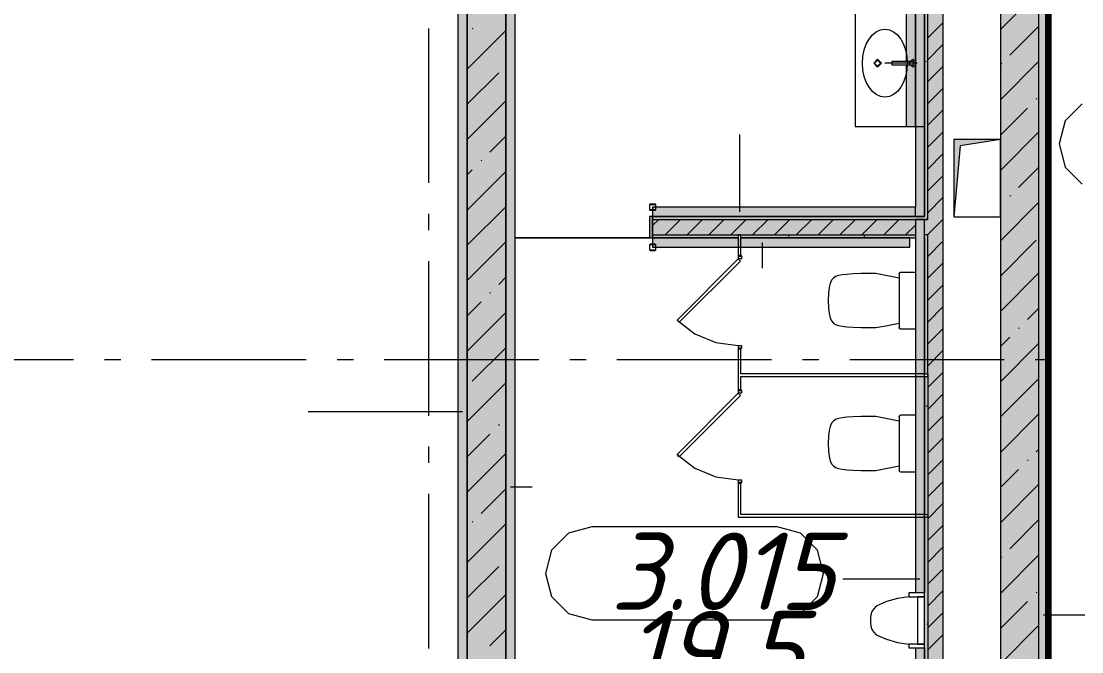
# Model space of a CAD drawing. Header units: millimetres. Extents: x -537608 to 253996, y -217170 to 186033.
# Drawn here: x -254162 to -247299, y 150382 to 154463 of the extents above; entities that cross this region are included whole.
import ezdxf

# ---------------------------------------------------------------- set-up
doc = ezdxf.new("R2010")
doc.units = ezdxf.units.MM
doc.layers.add('16) Лак 1.6м', color=160, linetype='Continuous', lineweight=90)
doc.layers.add('PDF _Геометрия', color=7, linetype='Continuous')
doc.layers.add('PDF _Текст', color=7, linetype='Continuous')
doc.layers.add('PDF _Сплошная заливка', color=7, linetype='Continuous', true_color=0xffffff)
doc.styles.add('PDF ISOCPEUR Italic', font='isocpeui.ttf')

msp = doc.modelspace()

# ---------------------------------------------------------------- hatches: boundary and pattern name
at = {"layer": 'PDF _Сплошная заливка', "transparency": 33554559}
h = msp.add_hatch(color=256, dxfattribs=at)
h.paths.add_polyline_path([(-248316.191, 148771.257), (-248296.19, 148771.257), (-248296.19, 151253.903), (-248316.191, 151253.903), (-248316.191, 149213.056)], flags=0)
h.paths.add_polyline_path([(-248316.191, 151269.9016), (-248296.19, 151269.9016), (-248296.19, 152163.9005), (-248316.191, 152163.9005), (-248316.191, 151336.9037)], flags=0)
h.paths.add_polyline_path([(-248316.191, 152179.9013), (-248296.19, 152179.9013), (-248296.19, 153079.9005), (-248316.191, 153079.9005), (-248316.191, 152398.8265)], flags=0)
h.paths.add_polyline_path([(-248296.19, 153179.9008), (-248296.19, 156271.2536), (-248316.191, 156271.2536), (-248316.191, 153179.9008), (-248302.5757, 153179.9008)], flags=0)
for points in [[(-248296.19, 148771.257), (-248196.1896, 148771.257), (-248196.1896, 156271.2536), (-248296.19, 156271.2536), (-248296.19, 149213.056)], [(-251266.3315, 149021.2558), (-251026.191, 149021.2558), (-251026.191, 156021.2547), (-251276.1877, 156021.2547), (-251276.1877, 149021.2558)]]:
    msp.add_hatch(color=256, dxfattribs=at).paths.add_polyline_path(points)
at = {"layer": 'PDF _Сплошная заливка', "true_color": 0x56bc34, "transparency": 33554559}
msp.add_hatch(color=85, dxfattribs=at).paths.add_polyline_path([(-247576.1907, 148831.2555), (-247516.1879, 148834.9026), (-247516.1879, 156271.2536), (-247576.1907, 156271.2536), (-247576.1907, 148834.9026)])
at = {"layer": 'PDF _Сплошная заливка', "true_color": 0xfca910, "transparency": 33554559}
msp.add_hatch(color=40, dxfattribs=at).paths.add_polyline_path([(-251336.1905, 148771.257), (-251276.1877, 148771.257), (-251276.1877, 155901.2535), (-251336.1905, 155901.2535), (-251336.1905, 148831.2555)])
at = {"layer": 'PDF _Сплошная заливка', "true_color": 0x4fd5e3, "transparency": 33554559}
msp.add_hatch(color=133, dxfattribs=at).paths.add_polyline_path([(-248388.3967, 153781.2552), (-248376.1895, 153781.2552), (-248376.1895, 155431.2551), (-248436.188, 155431.2551), (-248436.188, 155031.2557), (-248388.3967, 155031.2557), (-248388.3967, 155011.2548), (-248436.188, 155011.2548), (-248436.188, 154201.2555), (-248388.3967, 154201.2555), (-248388.3967, 154181.2546), (-248436.188, 154181.2546), (-248436.188, 153781.2552)])
at = {"layer": 'PDF _Сплошная заливка', "true_color": 0x2254ff, "transparency": 33554559}
for points in [[(-251026.191, 149081.2565), (-250966.1882, 149081.2565), (-250966.1882, 155111.2551), (-251026.191, 155111.2551), (-251026.191, 149213.056)], [(-248376.1895, 153199.9018), (-248376.1895, 153259.9024), (-250076.1874, 153259.9024), (-250076.1874, 153199.9018), (-248720.0118, 153199.9018)], [(-248411.1879, 152999.901), (-248411.1879, 153059.9017), (-250076.1874, 153059.9017), (-250076.1874, 152999.901), (-248720.0118, 152999.901)]]:
    msp.add_hatch(color=160, dxfattribs=at).paths.add_polyline_path(points)
at = {"layer": 'PDF _Сплошная заливка', "transparency": 33554559}
h = msp.add_hatch(color=256, dxfattribs=at)
h.paths.add_polyline_path([(-249972.316, 153079.9005), (-248376.1895, 153079.9005), (-248376.1895, 153179.9008), (-250076.1874, 153179.9008), (-250076.1874, 153079.9005)], flags=0)
h.paths.add_polyline_path([(-248296.19, 153079.9005), (-248296.19, 153179.9008), (-248316.191, 153179.9008), (-248316.191, 153079.9005), (-248302.5757, 153079.9005)], flags=0)
at = {"layer": 'PDF _Сплошная заливка', "true_color": 0x2254ff, "transparency": 33554559}
h = msp.add_hatch(color=160, dxfattribs=at)
h.paths.add_polyline_path([(-248316.191, 148771.257), (-248316.191, 149397.9021), (-248376.1895, 149395.902), (-248376.1895, 148771.257)], flags=0)
h.paths.add_polyline_path([(-248316.191, 149409.9027), (-248316.191, 149647.1022), (-248376.1895, 149647.1022), (-248376.1895, 149411.9027), (-248346.1902, 149409.9027)], flags=0)
h.paths.add_polyline_path([(-248347.1634, 150003.2179), (-248316.191, 150003.2179), (-248316.191, 150213.9016), (-248376.1895, 150211.9015), (-248376.1895, 150003.2179)], flags=0)
h.paths.add_polyline_path([(-248341.6475, 150225.9022), (-248316.191, 150225.9022), (-248316.191, 150407.1034), (-248376.1895, 150407.1034), (-248376.1895, 150227.9023), (-248346.1902, 150225.9022)], flags=0)
h.paths.add_polyline_path([(-248376.1895, 150763.2169), (-248316.191, 150763.2169), (-248316.191, 153179.9008), (-248376.1895, 153179.9008), (-248376.1895, 151336.9037)], flags=0)
at = {"layer": 'PDF _Сплошная заливка', "transparency": 33554559}
h = msp.add_hatch(color=256, dxfattribs=at)
h.paths.add_polyline_path([(-249972.316, 153059.9017), (-249522.1894, 153059.9017), (-249522.1894, 153079.9005), (-250076.1874, 153079.9005), (-250076.1874, 153059.9017)], flags=0)
h.paths.add_polyline_path([(-248720.0118, 153059.9017), (-248376.1895, 153059.9017), (-248376.1895, 153079.9005), (-249506.1887, 153079.9005), (-249506.1887, 153059.9017), (-249137.4437, 153059.9017)], flags=0)

# ---------------------------------------------------------------- linework, layer by layer
at = {"layer": '16) Лак 1.6м'}
msp.add_lwpolyline([(-247376.1899, 156211.2551), (-247516.1879, 156211.2551), (-247516.1879, 148831.2555), (-240136.1905, 148831.2555), (-240136.1905, 150441.2557)], dxfattribs=at)
at = {"layer": 'PDF _Геометрия', "lineweight": 9}
for p, q in [((-248296.19, 153179.9008), (-248296.19, 156271.2536)), ((-248196.1896, 148771.257), (-248196.1896, 156271.2536)), ((-247826.1916, 156271.2536), (-247826.1916, 149021.2558)), ((-247576.1907, 149021.2558), (-247576.1907, 156271.2536)), ((-247576.1907, 149021.2558), (-247576.1907, 156271.2536)), ((-247516.1879, 148831.2555), (-247516.1879, 156211.2551)), ((-251276.1877, 155901.2535), (-251276.1877, 149021.2558)), ((-251276.1877, 149021.2558), (-251276.1877, 155901.2535)), ((-251336.1905, 155841.255), (-251336.1905, 148831.2555)), ((-248376.1895, 155431.2551), (-248376.1895, 153781.2552)), ((-248376.1895, 153781.2552), (-248376.1895, 155431.2551)), ((-248316.191, 155431.2551), (-248316.191, 153781.2552)), ((-248316.191, 153781.2552), (-248316.191, 155431.2551)), ((-251026.191, 149081.2565), (-251026.191, 155111.2551)), ((-251026.191, 155111.2551), (-251026.191, 149081.2565)), ((-250966.1882, 149081.2565), (-250966.1882, 155051.2545)), ((-248436.188, 155011.2548), (-248436.188, 154201.2555)), ((-247826.1916, 154409.6507), (-247576.1907, 154659.6516)), ((-248296.19, 154354.7805), (-248196.1896, 154454.7808)), ((-247765.2287, 154242.5147), (-247576.1907, 154431.5526)), ((-251276.1877, 154153.0315), (-251026.191, 154403.0303)), ((-251243.7298, 154413.5884), (-251238.989, 154418.3292)), ((-248296.19, 154213.3594), (-248196.1896, 154313.3577)), ((-248436.188, 154181.2546), (-248436.188, 153781.2552)), ((-248296.19, 154071.9362), (-248196.1896, 154171.9366)), ((-247826.1916, 153953.4549), (-247576.1907, 154203.4537)), ((-247822.2517, 154185.4895), (-247817.5109, 154190.2302)), ((-251276.1877, 153924.9326), (-251072.6561, 154128.4642)), ((-248296.19, 153930.5152), (-248196.1896, 154030.5155)), ((-251276.1877, 153696.8336), (-251026.191, 153946.8345)), ((-247594.155, 153957.3905), (-247589.4141, 153962.1312)), ((-248296.19, 153789.0941), (-248196.1896, 153889.0945)), ((-247826.1916, 153725.3559), (-247651.178, 153900.3652)), ((-248436.188, 153781.2552), (-248376.1895, 153781.2552)), ((-248376.1895, 153781.2552), (-248376.1895, 153259.9024)), ((-248316.191, 153199.9018), (-248316.191, 153781.2552)), ((-248316.191, 153781.2552), (-248316.191, 153199.9018)), ((-248296.19, 153647.6731), (-248196.1896, 153747.6734)), ((-247826.1916, 153497.2569), (-247576.1907, 153747.2579)), ((-251129.6792, 153615.2431), (-251026.191, 153718.7356)), ((-249511.3213, 153229.9011), (-249511.3213, 153729.9008)), ((-248296.19, 153506.252), (-248196.1896, 153606.2524)), ((-251186.7067, 153558.2178), (-251181.9659, 153562.9608)), ((-251276.1877, 153468.7346), (-251243.7298, 153501.1947)), ((-251276.1877, 153240.6378), (-251026.191, 153490.6366)), ((-248296.19, 153364.8309), (-248196.1896, 153464.8313)), ((-247708.2055, 153387.1441), (-247576.1907, 153519.1589)), ((-247765.2287, 153330.121), (-247760.4878, 153334.8618)), ((-251276.1877, 153012.5388), (-251026.191, 153262.5377)), ((-250095.241, 153278.2198), (-250096.4123, 153275.3907)), ((-250096.4123, 153275.3907), (-250096.4123, 153243.3915)), ((-250092.412, 153279.391), (-250095.241, 153278.2198)), ((-250094.4143, 153275.3907), (-250093.8287, 153276.8053)), ((-250094.4143, 153243.3915), (-250094.4143, 153275.3907)), ((-250093.8287, 153276.8053), (-250092.412, 153277.3909)), ((-250060.4149, 153279.391), (-250092.412, 153279.391)), ((-250092.412, 153277.3909), (-250060.4149, 153277.3909)), ((-248376.1895, 153259.9024), (-250076.1874, 153259.9024)), ((-250076.1874, 153259.9024), (-250076.1874, 153199.9018)), ((-250057.5859, 153278.2198), (-250060.4149, 153279.391)), ((-250060.4149, 153277.3909), (-250058.9982, 153276.8053)), ((-250058.9982, 153276.8053), (-250058.4126, 153275.3907)), ((-250058.4126, 153275.3907), (-250058.4126, 153243.3915)), ((-250056.4147, 153275.3907), (-250057.5859, 153278.2198)), ((-250056.4147, 153243.3915), (-250056.4147, 153275.3907)), ((-248376.1895, 153199.9018), (-248376.1895, 153259.9024)), ((-248296.19, 153223.4099), (-248196.1896, 153323.4103)), ((-247826.1916, 153041.0612), (-247576.1907, 153291.0599)), ((-247826.1916, 153269.1602), (-247822.2517, 153273.0957)), ((-250096.4123, 153243.3915), (-250095.241, 153240.5625)), ((-250096.1883, 153199.9018), (-250096.1883, 153059.9017)), ((-250076.1874, 153199.9018), (-250096.1883, 153199.9018)), ((-250095.241, 153240.5625), (-250092.412, 153239.3912)), ((-250093.8287, 153241.977), (-250094.4143, 153243.3915)), ((-250092.412, 153241.3913), (-250093.8287, 153241.977)), ((-250060.4149, 153241.3913), (-250092.412, 153241.3913)), ((-250092.412, 153239.3912), (-250060.4149, 153239.3912)), ((-248376.1895, 153199.9018), (-250076.1874, 153199.9018)), ((-250076.1874, 153199.9018), (-250076.1874, 153179.9008)), ((-250076.1874, 153199.9018), (-248376.1895, 153199.9018)), ((-250076.1874, 153059.9017), (-250076.1874, 153199.9018)), ((-250058.9982, 153241.977), (-250060.4149, 153241.3913)), ((-250060.4149, 153239.3912), (-250057.5859, 153240.5625)), ((-250058.4126, 153243.3915), (-250058.9982, 153241.977)), ((-250057.5859, 153240.5625), (-250056.4147, 153243.3915)), ((-248376.1895, 153199.9018), (-248316.191, 153199.9018)), ((-248316.191, 153199.9018), (-248376.1895, 153199.9018)), ((-250076.1874, 153140.4652), (-250036.7539, 153179.9008)), ((-250076.1874, 153179.9008), (-248376.1895, 153179.9008)), ((-250076.1874, 153179.9008), (-250076.1874, 153079.9005)), ((-249995.3311, 153079.9005), (-249895.3307, 153179.9008)), ((-249853.9122, 153079.9005), (-249753.9118, 153179.9008)), ((-249712.4889, 153079.9005), (-249612.4886, 153179.9008)), ((-249571.0701, 153079.9005), (-249471.0697, 153179.9008)), ((-249429.6469, 153079.9005), (-249329.6464, 153179.9008)), ((-249288.2236, 153079.9005), (-249188.2233, 153179.9008)), ((-249146.8048, 153079.9005), (-249046.8043, 153179.9008)), ((-249005.3815, 153079.9005), (-248905.3811, 153179.9008)), ((-248863.9626, 153079.9005), (-248763.9622, 153179.9008)), ((-248722.5394, 153079.9005), (-248622.539, 153179.9008)), ((-248581.1205, 153079.9005), (-248481.1201, 153179.9008)), ((-248439.6973, 153079.9005), (-248376.1895, 153143.4082)), ((-248376.1895, 153179.9008), (-248316.191, 153179.9008)), ((-248316.191, 153179.9008), (-248376.1895, 153179.9008)), ((-248376.1895, 153179.9008), (-248376.1895, 153079.9005)), ((-248316.191, 153179.9008), (-248296.19, 153179.9008)), ((-248316.191, 153079.9005), (-248316.191, 153179.9008)), ((-248296.19, 153081.9888), (-248196.1896, 153181.9871)), ((-250096.1883, 153059.9017), (-250076.1874, 153059.9017)), ((-250076.1874, 153079.9005), (-249522.1894, 153079.9005)), ((-250076.1874, 153079.9005), (-250076.1874, 153059.9017)), ((-249522.1894, 153059.9017), (-250076.1874, 153059.9017)), ((-250076.1874, 153059.9017), (-250076.1874, 152999.901)), ((-250076.1874, 153059.9017), (-249522.1894, 153059.9017)), ((-249522.1894, 153079.9005), (-249506.1887, 153079.9005)), ((-249506.1887, 153079.9005), (-249522.1894, 153079.9005)), ((-249522.1894, 153079.9005), (-249522.1894, 153059.9017)), ((-249522.1894, 153059.9017), (-249522.1894, 152944.9017)), ((-249506.1887, 153079.9005), (-248376.1895, 153079.9005)), ((-249506.1887, 153059.9017), (-249506.1887, 153079.9005)), ((-249506.1887, 152944.9017), (-249506.1887, 153059.9017)), ((-249506.1887, 153059.9017), (-248411.1879, 153059.9017)), ((-248411.1879, 153059.9017), (-249506.1887, 153059.9017)), ((-248411.1879, 153059.9017), (-248376.1895, 153059.9017)), ((-248411.1879, 152999.901), (-248411.1879, 153059.9017)), ((-248376.1895, 153079.9005), (-248376.1895, 153059.9017)), ((-248376.1895, 153059.9017), (-248376.1895, 150763.2169)), ((-248316.191, 153059.9017), (-248316.191, 153079.9005)), ((-248296.19, 153079.9005), (-248316.191, 153079.9005)), ((-248316.191, 152988.5119), (-248316.191, 153059.9017)), ((-248316.191, 153059.9017), (-248316.191, 152988.5119)), ((-248298.2741, 153079.9005), (-248296.19, 153081.9888)), ((-248296.19, 152988.5119), (-248296.19, 153079.9005)), ((-251276.1877, 152784.4399), (-251026.191, 153034.4408)), ((-250095.241, 153018.2205), (-250096.4123, 153015.3915)), ((-250096.4123, 153015.3915), (-250096.4123, 152983.39)), ((-250096.4123, 152983.39), (-250095.241, 152980.5632)), ((-250092.412, 153019.3917), (-250095.241, 153018.2205)), ((-250094.4143, 153015.3915), (-250093.8287, 153016.806)), ((-250094.4143, 152983.39), (-250094.4143, 153015.3915)), ((-250093.8287, 152981.9777), (-250094.4143, 152983.39)), ((-250093.8287, 153016.806), (-250092.412, 153017.3916)), ((-250060.4149, 153019.3917), (-250092.412, 153019.3917)), ((-250092.412, 153017.3916), (-250060.4149, 153017.3916)), ((-250076.1874, 152999.901), (-248411.1879, 152999.901)), ((-250057.5859, 153018.2205), (-250060.4149, 153019.3917)), ((-250060.4149, 153017.3916), (-250058.9982, 153016.806)), ((-250058.9982, 153016.806), (-250058.4126, 153015.3915)), ((-250058.4126, 152983.39), (-250058.9982, 152981.9777)), ((-250058.4126, 153015.3915), (-250058.4126, 152983.39)), ((-250056.4147, 153015.3915), (-250057.5859, 153018.2205)), ((-250057.5859, 152980.5632), (-250056.4147, 152983.39)), ((-250056.4147, 152983.39), (-250056.4147, 153015.3915)), ((-249368.3781, 153029.9024), (-249368.3781, 152864.7171)), ((-248316.191, 152179.9013), (-248316.191, 152988.5119)), ((-248316.191, 152988.5119), (-248316.191, 152968.5131)), ((-248296.19, 152940.5656), (-248196.1896, 153040.566)), ((-248296.19, 152968.5131), (-248296.19, 152988.5119)), ((-247826.1916, 152812.9622), (-247594.155, 153044.9968)), ((-250095.241, 152980.5632), (-250092.412, 152979.3919)), ((-250092.412, 152981.3921), (-250093.8287, 152981.9777)), ((-250060.4149, 152981.3921), (-250092.412, 152981.3921)), ((-250092.412, 152979.3919), (-250060.4149, 152979.3919)), ((-250058.9982, 152981.9777), (-250060.4149, 152981.3921)), ((-250060.4149, 152979.3919), (-250057.5859, 152980.5632)), ((-249522.1894, 152924.9007), (-249918.1693, 152528.9209)), ((-249522.1894, 152944.9017), (-249522.1894, 152924.9007)), ((-249522.1894, 152924.9007), (-249508.0488, 152910.7601)), ((-249502.1884, 152924.9007), (-249522.1894, 152924.9007)), ((-249502.1884, 152944.9017), (-249502.1884, 152924.9007)), ((-248316.191, 152968.5131), (-248316.191, 152179.9013)), ((-248296.19, 152179.9013), (-248296.19, 152968.5131)), ((-249508.0488, 152910.7601), (-249904.0286, 152514.7803)), ((-248296.19, 152799.1445), (-248196.1896, 152899.145)), ((-251072.6561, 152759.8746), (-251026.191, 152806.3418)), ((-247826.1916, 152584.8632), (-247576.1907, 152834.8642)), ((-248296.19, 152657.7235), (-248196.1896, 152757.7238)), ((-251276.1877, 152556.3409), (-251186.7067, 152645.8241)), ((-251129.6792, 152702.8494), (-251124.9384, 152707.5902)), ((-251276.1877, 152328.2441), (-251026.191, 152578.2429)), ((-248296.19, 152516.3024), (-248196.1896, 152616.3028)), ((-247651.178, 152531.7757), (-247576.1907, 152606.7652)), ((-249904.0286, 152514.7803), (-249918.1693, 152528.9209)), ((-249918.1693, 152528.9209), (-249802.1896, 152439.9264)), ((-249802.1896, 152439.9264), (-249667.1262, 152383.9841)), ((-248296.19, 152374.8814), (-248196.1896, 152474.8817)), ((-247708.2055, 152474.7505), (-247703.4647, 152479.4912)), ((-249667.1262, 152383.9841), (-249522.1894, 152364.9025)), ((-249522.1894, 152364.9025), (-249502.1884, 152364.9025)), ((-249522.1894, 152364.9025), (-249522.1894, 152344.9015)), ((-249502.1884, 152364.9025), (-249502.1884, 152344.9015)), ((-247826.1916, 152356.7664), (-247765.2287, 152417.7251)), ((-247826.1916, 152128.6675), (-247576.1907, 152378.6663)), ((-251243.7298, 152132.6031), (-251026.191, 152350.144)), ((-249522.1894, 152344.9015), (-249522.1894, 152074.9017)), ((-249506.1887, 152179.9013), (-249506.1887, 152344.9015)), ((-248296.19, 152233.4603), (-248196.1896, 152333.4607)), ((-248316.191, 152179.9013), (-249506.1887, 152179.9013)), ((-249506.1887, 152074.9017), (-249506.1887, 152163.9005)), ((-249506.1887, 152163.9005), (-248316.191, 152163.9005)), ((-248316.191, 152163.9005), (-248316.191, 152179.9013)), ((-248316.191, 152179.9013), (-248296.19, 152179.9013)), ((-248316.191, 151269.9016), (-248316.191, 152163.9005)), ((-248316.191, 152163.9005), (-248316.191, 151269.9016)), ((-248316.191, 152163.9005), (-248296.19, 152163.9005)), ((-248296.19, 152092.0392), (-248196.1896, 152192.0397)), ((-248296.19, 152179.9013), (-248296.19, 152163.9005)), ((-248296.19, 152163.9005), (-248296.19, 152179.9013)), ((-248296.19, 152163.9005), (-248296.19, 151269.9016)), ((-251276.1877, 151872.0461), (-251026.191, 152122.0471)), ((-247822.2517, 151904.5041), (-247576.1907, 152150.5694)), ((-249522.1894, 152054.903), (-249918.1693, 151658.9232)), ((-249508.0488, 152040.7602), (-249904.0286, 151644.7804)), ((-249522.1894, 152074.9017), (-249522.1894, 152054.903)), ((-249502.1884, 152054.903), (-249522.1894, 152054.903)), ((-249522.1894, 152054.903), (-249508.0488, 152040.7602)), ((-249502.1884, 152074.9017), (-249502.1884, 152054.903)), ((-248296.19, 151950.6182), (-248196.1896, 152050.6186)), ((-251306.1869, 151934.4796), (-252306.1908, 151934.4796)), ((-248296.19, 151809.1971), (-248196.1896, 151909.1975)), ((-247826.1916, 151672.4717), (-247576.1907, 151922.4705)), ((-251072.6561, 151847.481), (-251067.9153, 151852.2217)), ((-251276.1877, 151643.9472), (-251129.6792, 151790.4556)), ((-248296.19, 151667.7761), (-248196.1896, 151767.7743)), ((-247594.155, 151676.4073), (-247576.1907, 151694.3715)), ((-251276.1877, 151415.8504), (-251026.191, 151665.8492)), ((-249918.1693, 151658.9232), (-249802.1896, 151569.9287)), ((-249904.0286, 151644.7804), (-249918.1693, 151658.9232)), ((-248296.19, 151526.3529), (-248196.1896, 151626.3533)), ((-247651.178, 151619.382), (-247646.4373, 151624.1228)), ((-249802.1896, 151569.9287), (-249667.1262, 151513.9842)), ((-247826.1916, 151444.3727), (-247708.2055, 151562.3567)), ((-249667.1262, 151513.9842), (-249522.1894, 151494.9025)), ((-249522.1894, 151494.9025), (-249522.1894, 151474.9016)), ((-249522.1894, 151494.9025), (-249502.1884, 151494.9025)), ((-249522.1894, 151474.9016), (-249522.1894, 151253.903)), ((-249506.1887, 151269.9016), (-249506.1887, 151474.9016)), ((-249502.1884, 151494.9025), (-249502.1884, 151474.9016)), ((-248296.19, 151384.9318), (-248196.1896, 151484.9322)), ((-251186.7067, 151277.2346), (-251026.191, 151437.7502)), ((-250996.1875, 151449.0295), (-250856.9646, 151449.0295)), ((-247826.1916, 151216.2737), (-247576.1907, 151466.2747)), ((-248296.19, 151243.5108), (-248196.1896, 151343.5111)), ((-248316.191, 151269.9016), (-249506.1887, 151269.9016)), ((-248316.191, 151253.903), (-248316.191, 151269.9016)), ((-248316.191, 151269.9016), (-248296.19, 151269.9016)), ((-248296.19, 151269.9016), (-248296.19, 151253.903)), ((-248296.19, 151269.9016), (-248296.19, 151253.903)), ((-251276.1877, 150959.6524), (-251026.191, 151209.6534)), ((-251243.7298, 151220.2093), (-251238.989, 151224.9523)), ((-249522.1894, 151253.903), (-249506.1887, 151253.903)), ((-249506.1887, 151253.903), (-248316.191, 151253.903)), ((-248316.191, 151253.903), (-248316.191, 150763.2169)), ((-248316.191, 150763.2169), (-248316.191, 151253.903)), ((-248296.19, 151253.903), (-248316.191, 151253.903)), ((-248296.19, 151253.903), (-248296.19, 148771.257)), ((-248296.19, 151102.0897), (-248196.1896, 151202.0901)), ((-247765.2287, 151049.1356), (-247576.1907, 151238.1757)), ((-248296.19, 150960.6687), (-248196.1896, 151060.669)), ((-247826.1916, 150760.0758), (-247576.1907, 151010.0767)), ((-247822.2517, 150992.1104), (-247817.5109, 150996.8533)), ((-251276.1877, 150731.5535), (-251072.6561, 150935.0873)), ((-248296.19, 150819.2476), (-248196.1896, 150919.248)), ((-248346.1902, 150853.0059), (-248846.1878, 150853.0059)), ((-251276.1877, 150503.4567), (-251026.191, 150753.4555)), ((-248296.19, 150677.8265), (-248196.1896, 150777.8269)), ((-247594.155, 150764.0136), (-247589.4141, 150768.7544)), ((-247826.1916, 150531.979), (-247651.178, 150706.9883)), ((-248296.19, 150536.4055), (-248196.1896, 150636.4037)), ((-247546.1914, 150621.8734), (-247280.039, 150621.8734)), ((-251129.6792, 150421.864), (-251026.191, 150525.3565)), ((-247826.1916, 150303.88), (-247576.1907, 150553.8789)), ((-248296.19, 150394.9822), (-248196.1896, 150494.9827)), ((-248376.1895, 150407.1034), (-248376.1895, 150227.9023)), ((-248316.191, 150407.1034), (-248316.191, 150225.9022)), ((-248316.191, 150225.9022), (-248316.191, 150407.1034))]:
    msp.add_line(p, q, dxfattribs=at)
at = {"layer": 'PDF _Геометрия', "color": 253, "lineweight": 9, "true_color": 0xaaaaaa}
for p, q in [((-248766.1884, 155431.2551), (-248766.1884, 153781.2552)), ((-248316.191, 153781.2552), (-248316.191, 155431.2551)), ((-251526.1886, 154415.9222), (-251526.1886, 153415.9227)), ((-251026.191, 154415.9222), (-251026.191, 153415.9227)), ((-247826.1916, 154415.9222), (-247826.1916, 153415.9227)), ((-248645.6919, 154191.2551), (-248620.6918, 154216.2552)), ((-248620.6918, 154166.255), (-248645.6919, 154191.2551)), ((-248640.6927, 154191.2551), (-248620.6918, 154211.2538)), ((-248620.6918, 154171.2541), (-248640.6927, 154191.2551)), ((-248620.6918, 154216.2552), (-248595.6917, 154191.2551)), ((-248620.6918, 154211.2538), (-248600.6909, 154191.2551)), ((-248600.6909, 154191.2551), (-248620.6918, 154171.2541)), ((-248595.6917, 154191.2551), (-248620.6918, 154166.255)), ((-248378.3941, 154191.2551), (-248573.3957, 154191.2551)), ((-248388.3967, 154201.2555), (-248528.3947, 154201.2555)), ((-248528.3947, 154201.2555), (-248528.3947, 154181.2546)), ((-248528.3947, 154181.2546), (-248388.3967, 154181.2546)), ((-248417.4228, 154191.2551), (-248392.4227, 154216.2552)), ((-248392.4227, 154166.255), (-248417.4228, 154191.2551)), ((-248392.4227, 154216.2552), (-248367.4226, 154191.2551)), ((-248367.4226, 154191.2551), (-248392.4227, 154166.255)), ((-248388.3967, 154181.2546), (-248388.3967, 154201.2555)), ((-247296.5694, 153928.4677), (-247406.3744, 153818.6606)), ((-247406.3744, 153818.6606), (-247446.5657, 153668.66)), ((-248766.1884, 153781.2552), (-248316.191, 153781.2552)), ((-247826.1916, 153696.2545), (-248126.1885, 153696.2545)), ((-248126.1885, 153696.2545), (-248126.1885, 153196.2547)), ((-247826.1916, 153696.2545), (-248086.1909, 153656.2547)), ((-247826.1916, 153196.2547), (-247826.1916, 153696.2545)), ((-247446.5657, 153668.66), (-247406.3744, 153518.6616)), ((-248086.1909, 153656.2547), (-248126.1885, 153196.2547)), ((-247406.3744, 153518.6616), (-247296.5694, 153408.8524)), ((-251526.1886, 153215.9219), (-251526.1886, 153110.0891)), ((-251026.191, 153215.9219), (-251026.191, 153110.0891)), ((-248126.1885, 153196.2547), (-247826.1916, 153196.2547)), ((-247826.1916, 153215.9219), (-247826.1916, 153110.0891)), ((-251526.1886, 152910.0884), (-251526.1886, 151910.091)), ((-251026.191, 152910.0884), (-251026.191, 151910.091)), ((-247826.1916, 152910.0884), (-247826.1916, 151910.091)), ((-248918.3419, 152785.9964), (-248927.2035, 152766.0256)), ((-248906.8408, 152800.1328), (-248918.3419, 152785.9964)), ((-248892.3773, 152810.0342), (-248906.8408, 152800.1328)), ((-248873.9652, 152816.8698), (-248892.3773, 152810.0342)), ((-248850.0459, 152821.4642), (-248873.9652, 152816.8698)), ((-248819.0563, 152824.6248), (-248850.0459, 152821.4642)), ((-248779.4376, 152827.1674), (-248819.0563, 152824.6248)), ((-248729.6183, 152829.9016), (-248779.4376, 152827.1674)), ((-248631.814, 152829.9016), (-248729.6183, 152829.9016)), ((-248567.3675, 152817.3995), (-248631.814, 152829.9016)), ((-248512.5618, 152806.5291), (-248567.3675, 152817.3995)), ((-248481.9942, 152799.9906), (-248512.5618, 152806.5291)), ((-248481.6541, 152829.9899), (-248481.9942, 152827.402)), ((-248481.9942, 152827.402), (-248481.9942, 152482.402)), ((-248480.6551, 152832.4012), (-248481.6541, 152829.9899)), ((-248481.6541, 152829.9899), (-248480.6551, 152832.4012)), ((-248479.0662, 152834.4724), (-248480.6551, 152832.4012)), ((-248480.6551, 152832.4012), (-248479.0662, 152834.4724)), ((-248476.9951, 152836.0612), (-248479.0662, 152834.4724)), ((-248479.0662, 152834.4724), (-248476.9951, 152836.0612)), ((-248474.5837, 152837.0602), (-248476.9951, 152836.0612)), ((-248476.9951, 152836.0612), (-248474.5837, 152837.0602)), ((-248471.9959, 152837.4025), (-248474.5837, 152837.0602)), ((-248376.1895, 152837.4025), (-248471.9959, 152837.4025)), ((-248933.7011, 152738.6035), (-248938.1147, 152702.1023)), ((-248927.2035, 152766.0256), (-248933.7011, 152738.6035)), ((-248938.1147, 152702.1023), (-248940.724, 152654.9009)), ((-248940.724, 152654.9009), (-248938.1147, 152607.7018)), ((-248938.1147, 152607.7018), (-248933.7011, 152571.2006)), ((-248933.7011, 152571.2006), (-248927.2035, 152543.7763)), ((-248927.2035, 152543.7763), (-248918.3419, 152523.8076)), ((-248918.3419, 152523.8076), (-248906.8408, 152509.6692)), ((-248906.8408, 152509.6692), (-248892.3773, 152499.7678)), ((-248567.3675, 152492.4047), (-248512.5618, 152503.2749)), ((-248512.5618, 152503.2749), (-248481.9942, 152509.8113)), ((-248892.3773, 152499.7678), (-248873.9652, 152492.9321)), ((-248873.9652, 152492.9321), (-248850.0459, 152488.3398)), ((-248850.0459, 152488.3398), (-248819.0563, 152485.1772)), ((-248819.0563, 152485.1772), (-248779.4376, 152482.6367)), ((-248779.4376, 152482.6367), (-248729.6183, 152479.9024)), ((-248729.6183, 152479.9024), (-248631.814, 152479.9024)), ((-248631.814, 152479.9024), (-248567.3675, 152492.4047)), ((-248481.9942, 152482.402), (-248481.6541, 152479.8142)), ((-248481.6541, 152479.8142), (-248480.6551, 152477.4007)), ((-248480.6551, 152477.4007), (-248481.6541, 152479.8142)), ((-248480.6551, 152477.4007), (-248479.0662, 152475.3296)), ((-248479.0662, 152475.3296), (-248480.6551, 152477.4007)), ((-248479.0662, 152475.3296), (-248476.9951, 152473.7407)), ((-248476.9951, 152473.7407), (-248479.0662, 152475.3296)), ((-248476.9951, 152473.7407), (-248474.5837, 152472.7417)), ((-248474.5837, 152472.7417), (-248476.9951, 152473.7407)), ((-248474.5837, 152472.7417), (-248471.9959, 152472.4016)), ((-248471.9959, 152472.4016), (-248376.1895, 152472.4016)), ((-253824.5269, 152271.2554), (-254824.5264, 152271.2554)), ((-253518.6912, 152271.2554), (-253624.5261, 152271.2554)), ((-252318.6909, 152271.2554), (-253318.6904, 152271.2554)), ((-252012.8595, 152271.2554), (-252118.6944, 152271.2554)), ((-250812.8592, 152271.2554), (-251812.8587, 152271.2554)), ((-250507.0278, 152271.2554), (-250612.8584, 152271.2554)), ((-249307.0275, 152271.2554), (-250307.027, 152271.2554)), ((-249001.1919, 152271.2554), (-249107.0268, 152271.2554)), ((-247801.1915, 152271.2554), (-248801.1911, 152271.2554)), ((-247495.3602, 152271.2554), (-247601.1951, 152271.2554)), ((-248892.3773, 151885.0349), (-248906.8408, 151875.1335)), ((-248873.9652, 151891.8706), (-248892.3773, 151885.0349)), ((-248850.0459, 151896.465), (-248873.9652, 151891.8706)), ((-248819.0563, 151899.6255), (-248850.0459, 151896.465)), ((-248779.4376, 151902.1682), (-248819.0563, 151899.6255)), ((-248729.6183, 151904.9024), (-248779.4376, 151902.1682)), ((-248631.814, 151904.9024), (-248729.6183, 151904.9024)), ((-248567.3675, 151892.4002), (-248631.814, 151904.9024)), ((-248512.5618, 151881.5299), (-248567.3675, 151892.4002)), ((-248481.6541, 151904.9906), (-248481.9942, 151902.4028)), ((-248481.9942, 151902.4028), (-248481.9942, 151557.4028)), ((-248480.6551, 151907.402), (-248481.6541, 151904.9906)), ((-248481.6541, 151904.9906), (-248480.6551, 151907.402)), ((-248479.0662, 151909.4731), (-248480.6551, 151907.402)), ((-248480.6551, 151907.402), (-248479.0662, 151909.4731)), ((-248476.9951, 151911.062), (-248479.0662, 151909.4731)), ((-248479.0662, 151909.4731), (-248476.9951, 151911.062)), ((-248474.5837, 151912.061), (-248476.9951, 151911.062)), ((-248476.9951, 151911.062), (-248474.5837, 151912.061)), ((-248471.9959, 151912.4011), (-248474.5837, 151912.061)), ((-248376.1895, 151912.4011), (-248471.9959, 151912.4011)), ((-248927.2035, 151841.0264), (-248933.7011, 151813.6042)), ((-248918.3419, 151860.9972), (-248927.2035, 151841.0264)), ((-248906.8408, 151875.1335), (-248918.3419, 151860.9972)), ((-248481.9942, 151874.9914), (-248512.5618, 151881.5299)), ((-248938.1147, 151777.103), (-248940.724, 151729.9017)), ((-248933.7011, 151813.6042), (-248938.1147, 151777.103)), ((-251526.1886, 151710.0902), (-251526.1886, 151604.2575)), ((-251026.191, 151710.0902), (-251026.191, 151604.2575)), ((-248940.724, 151729.9017), (-248938.1147, 151682.7025)), ((-248938.1147, 151682.7025), (-248933.7011, 151646.2013)), ((-247826.1916, 151710.0902), (-247826.1916, 151604.2575)), ((-248933.7011, 151646.2013), (-248927.2035, 151618.777)), ((-248927.2035, 151618.777), (-248918.3419, 151598.8084)), ((-248918.3419, 151598.8084), (-248906.8408, 151584.6699)), ((-248906.8408, 151584.6699), (-248892.3773, 151574.7685)), ((-248892.3773, 151574.7685), (-248873.9652, 151567.9329)), ((-248873.9652, 151567.9329), (-248850.0459, 151563.3406)), ((-248850.0459, 151563.3406), (-248819.0563, 151560.1779)), ((-248819.0563, 151560.1779), (-248779.4376, 151557.6374)), ((-248779.4376, 151557.6374), (-248729.6183, 151554.9032)), ((-248729.6183, 151554.9032), (-248631.814, 151554.9032)), ((-248631.814, 151554.9032), (-248567.3675, 151567.4054)), ((-248567.3675, 151567.4054), (-248512.5618, 151578.2757)), ((-248512.5618, 151578.2757), (-248481.9942, 151584.812)), ((-248481.9942, 151557.4028), (-248481.6541, 151554.8149)), ((-248481.6541, 151554.8149), (-248480.6551, 151552.4014)), ((-248480.6551, 151552.4014), (-248481.6541, 151554.8149)), ((-248480.6551, 151552.4014), (-248479.0662, 151550.3303)), ((-248479.0662, 151550.3303), (-248480.6551, 151552.4014)), ((-248479.0662, 151550.3303), (-248476.9951, 151548.7414)), ((-248476.9951, 151548.7414), (-248479.0662, 151550.3303)), ((-248476.9951, 151548.7414), (-248474.5837, 151547.7424)), ((-248474.5837, 151547.7424), (-248476.9951, 151548.7414)), ((-248474.5837, 151547.7424), (-248471.9959, 151547.4023)), ((-248471.9959, 151547.4023), (-248376.1895, 151547.4023)), ((-251526.1886, 151404.2567), (-251526.1886, 150404.2572)), ((-251026.191, 151404.2567), (-251026.191, 150404.2572)), ((-247826.1916, 151404.2567), (-247826.1916, 150404.2572)), ((-250620.2603, 151149.657), (-250730.0695, 151039.85)), ((-250470.2597, 151189.8506), (-250620.2603, 151149.657)), ((-249270.2637, 151189.8506), (-250470.2597, 151189.8506)), ((-249120.2631, 151149.657), (-249270.2637, 151189.8506)), ((-249010.4539, 151039.85), (-249120.2631, 151149.657)), ((-250730.0695, 151039.85), (-250770.2609, 150889.8494)), ((-248970.2625, 150889.8494), (-249010.4539, 151039.85)), ((-250770.2609, 150889.8494), (-250730.0695, 150739.851)), ((-249010.4539, 150739.851), (-248970.2625, 150889.8494)), ((-250730.0695, 150739.851), (-250620.2603, 150630.0439)), ((-249120.2631, 150630.0439), (-249010.4539, 150739.851)), ((-250620.2603, 150630.0439), (-250470.2597, 150589.8504)), ((-250470.2597, 150589.8504), (-249270.2637, 150589.8504)), ((-249270.2637, 150589.8504), (-249120.2631, 150630.0439))]:
    msp.add_line(p, q, dxfattribs=at)
at = {"layer": 'PDF _Геометрия', "color": 8, "lineweight": 9, "true_color": 0x787878}
for p, q in [((-248305.7449, 154204.6486), (-248309.0991, 154198.8421)), ((-248300.3539, 153180.8503), (-248303.7081, 153186.6568)), ((-249192.921, 153074.4147), (-249196.2753, 153068.6082)), ((-248703.1068, 153065.6393), (-248706.4611, 153071.4458)), ((-248376.1895, 153066.6361), (-248377.1583, 153064.9611)), ((-248303.0752, 151974.0746), (-248306.4294, 151968.2681)), ((-248296.19, 151376.4018), (-248296.4613, 151375.926)), ((-248296.7584, 150562.6177), (-248300.1127, 150556.809))]:
    msp.add_line(p, q, dxfattribs=at)
at = {"layer": 'PDF _Геометрия', "color": 9, "lineweight": 9, "true_color": 0xc0c0c0}
for p, q in [((-250096.1883, 153059.9017), (-250966.1882, 153059.9017)), ((-250966.1882, 153059.9017), (-250096.1883, 153059.9017))]:
    msp.add_line(p, q, dxfattribs=at)
at = {"layer": 'PDF _Геометрия', "lineweight": 30}
for p, q in [((-249522.1894, 152944.9017), (-249502.1884, 152944.9017)), ((-249502.1884, 152344.9015), (-249522.1894, 152344.9015)), ((-249522.1894, 152074.9017), (-249502.1884, 152074.9017)), ((-249502.1884, 151474.9016), (-249522.1894, 151474.9016))]:
    msp.add_line(p, q, dxfattribs=at)
at = {"layer": 'PDF _Геометрия', "color": 254, "lineweight": 9, "true_color": 0xcccccc}
for p, q in [((-248491.1572, 150726.9655), (-248562.4242, 150706.7192)), ((-248417.7888, 150737.3018), (-248491.1572, 150726.9655)), ((-248316.191, 150763.2169), (-248417.7888, 150763.2169)), ((-248417.7888, 150763.2169), (-248417.7888, 150737.3018)), ((-248417.7888, 150737.3018), (-248316.191, 150737.3018)), ((-248316.191, 150737.3018), (-248363.0608, 150737.3018)), ((-248363.0608, 150737.3018), (-248363.0608, 150432.5018)), ((-248316.191, 150407.1034), (-248316.191, 150763.2169)), ((-248645.4077, 150661.1217), (-248656.7667, 150642.4018)), ((-248630.2681, 150676.9395), (-248645.4077, 150661.1217)), ((-248562.4242, 150706.7192), (-248630.2681, 150676.9395)), ((-248663.8068, 150621.6689), (-248666.188, 150599.9025)), ((-248666.188, 150599.9025), (-248666.188, 150584.9029)), ((-248666.188, 150584.9029), (-248666.188, 150569.9033)), ((-248656.7667, 150642.4018), (-248663.8068, 150621.6689)), ((-248666.188, 150569.9033), (-248663.8068, 150548.1369)), ((-248663.8068, 150548.1369), (-248656.7667, 150527.4018)), ((-248656.7667, 150527.4018), (-248645.4077, 150508.6841)), ((-248645.4077, 150508.6841), (-248630.2681, 150492.8663)), ((-248630.2681, 150492.8663), (-248562.4242, 150463.0866)), ((-248562.4242, 150463.0866), (-248491.1572, 150442.8381)), ((-248491.1572, 150442.8381), (-248417.7888, 150432.5018)), ((-248417.7888, 150432.5018), (-248417.7888, 150407.1034)), ((-248316.191, 150432.5018), (-248417.7888, 150432.5018)), ((-248417.7888, 150407.1034), (-248316.191, 150407.1034)), ((-248363.0608, 150432.5018), (-248316.191, 150432.5018))]:
    msp.add_line(p, q, dxfattribs=at)
at = {"layer": 'PDF _Геометрия', "color": 253, "lineweight": 9, "true_color": 0xaaaaaa}
msp.add_ellipse((-248573.3953, 154191.2552), major_axis=(0.0014, 220.0408), ratio=0.659091628, start_param=0.000012927, end_param=6.283198234, dxfattribs=at)
at = {"layer": 'PDF _Сплошная заливка', "lineweight": 35, "transparency": 33554559}
for points in [[(-247576.1907, 149021.2558), (-247576.1907, 156521.2545), (-247826.1916, 149021.2558), (-247826.1916, 156521.2545)], [(-250076.1874, 153179.9008), (-248316.191, 153179.9008), (-250076.1874, 153199.9018), (-248316.191, 153199.9018)]]:
    msp.add_solid(points, dxfattribs=at)
at = {"layer": 'PDF _Сплошная заливка', "color": 151, "lineweight": 35, "true_color": 0x60b5fb, "transparency": 33554559}
msp.add_solid([(-248316.191, 153199.9018), (-248316.191, 156211.2551), (-248376.1895, 153199.9018), (-248376.1895, 156211.2551)], dxfattribs=at)
at = {"layer": 'PDF _Сплошная заливка', "color": 254, "lineweight": 35, "true_color": 0xe2e2e2, "transparency": 33554559}
msp.add_solid([(-248126.1885, 153196.2547), (-248086.1909, 153656.2547), (-248126.1885, 153696.2545), (-247826.1916, 153696.2545)], dxfattribs=at)
at = {"layer": 'PDF _Сплошная заливка', "color": 251, "lineweight": 35, "true_color": 0x505050, "transparency": 33554559}
msp.add_solid([(-250076.1874, 153059.9017), (-250076.1874, 153199.9018), (-250096.1883, 153059.9017), (-250096.1883, 153199.9018)], dxfattribs=at)

# ---------------------------------------------------------------- texts
at = {"layer": 'PDF _Текст', "char_height": 500, "attachment_point": 4, "style": 'PDF ISOCPEUR Italic'}
for s, insert in [('3.015', (-250351.5932, 150903.1363)), ('19,5', (-250252.5918, 150339.1917))]:
    msp.add_mtext(s, dxfattribs=dict(at, insert=insert))

doc.saveas('drawing.dxf')
